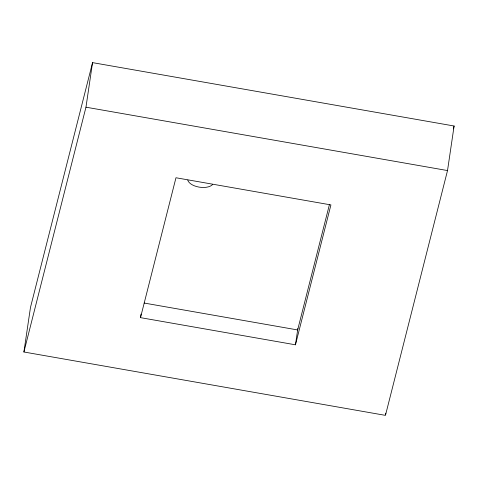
<?xml version="1.0" encoding="UTF-8"?>
<svg xmlns="http://www.w3.org/2000/svg" width="478" height="478" viewBox="0 0 478 478"><rect width="100%" height="100%" fill="white"/><g stroke="black" fill="none" stroke-linecap="round" stroke-linejoin="round"><path stroke-width="0.72" d="M23.9 351.993L30.478 307.438L92.547 62.63L454.1 126.007L447.522 170.562L385.453 415.37L23.9 351.993L85.968 107.192L92.547 62.63M140.502 317.643L175.97 177.756L330.919 204.913L295.452 344.805L140.502 317.643L141.022 314.106M295.452 344.805L297.86 328.5M385.561 414.635L385.776 413.177M329.456 204.482L297.645 329.951L144.165 303.046M453.365 128.893L454.1 126.007M85.968 107.192L447.522 170.562M212.704 184.424A13.121 6.74 8.4 0 1 198.997 187.101A13.121 6.74 8.4 0 1 187.758 180.057"/></g></svg>
